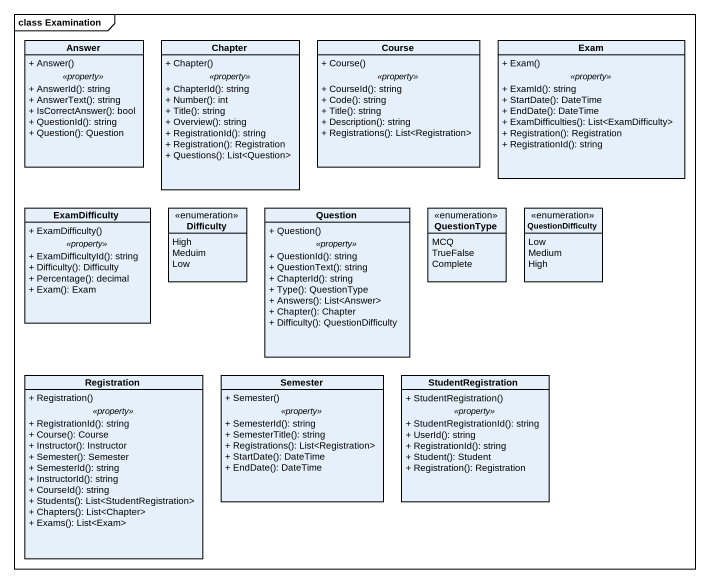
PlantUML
@startuml
mainframe class Examination
hide circle
hide empty members
skinparam classAttributeIconSize 0
class Answer {
  + Answer()
  .. <<property>> ..
  + AnswerId(): string
  + AnswerText(): string
  + IsCorrectAnswer(): bool
  + QuestionId(): string
  + Question(): Question
}
class Chapter {
  + Chapter()
  .. <<property>> ..
  + ChapterId(): string
  + Number(): int
  + Title(): string
  + Overview(): string
  + RegistrationId(): string
  + Registration(): Registration
  + Questions(): List<Question>
}
class Course {
  + Course()
  .. <<property>> ..
  + CourseId(): string
  + Code(): string
  + Title(): string
  + Description(): string
  + Registrations(): List<Registration>
}
class Exam {
  + Exam()
  .. <<property>> ..
  + ExamId(): string
  + StartDate(): DateTime
  + EndDate(): DateTime
  + ExamDifficulties(): List<ExamDifficulty>
  + Registration(): Registration
  + RegistrationId(): string
}
class ExamDifficulty {
  + ExamDifficulty()
  .. <<property>> ..
  + ExamDifficultyId(): string
  + Difficulty(): Difficulty
  + Percentage(): decimal
  + Exam(): Exam
}
enum Difficulty {
  High
  Meduim
  Low
}
class Question {
  + Question()
  .. <<property>> ..
  + QuestionId(): string
  + QuestionText(): string
  + ChapterId(): string
  + Type(): QuestionType
  + Answers(): List<Answer>
  + Chapter(): Chapter
  + Difficulty(): QuestionDifficulty
}
enum QuestionType {
  MCQ
  TrueFalse
  Complete
}
enum QuestionDifficulty {
  Low
  Medium
  High
}
class Registration {
  + Registration()
  .. <<property>> ..
  + RegistrationId(): string
  + Course(): Course
  + Instructor(): Instructor
  + Semester(): Semester
  + SemesterId(): string
  + InstructorId(): string
  + CourseId(): string
  + Students(): List<StudentRegistration>
  + Chapters(): List<Chapter>
  + Exams(): List<Exam>
}
class Semester {
  + Semester()
  .. <<property>> ..
  + SemesterId(): string
  + SemesterTitle(): string
  + Registrations(): List<Registration>
  + StartDate(): DateTime
  + EndDate(): DateTime
}
class StudentRegistration {
  + StudentRegistration()
  .. <<property>> ..
  + StudentRegistrationId(): string
  + UserId(): string
  + RegistrationId(): string
  + Student(): Student
  + Registration(): Registration
}
@enduml
